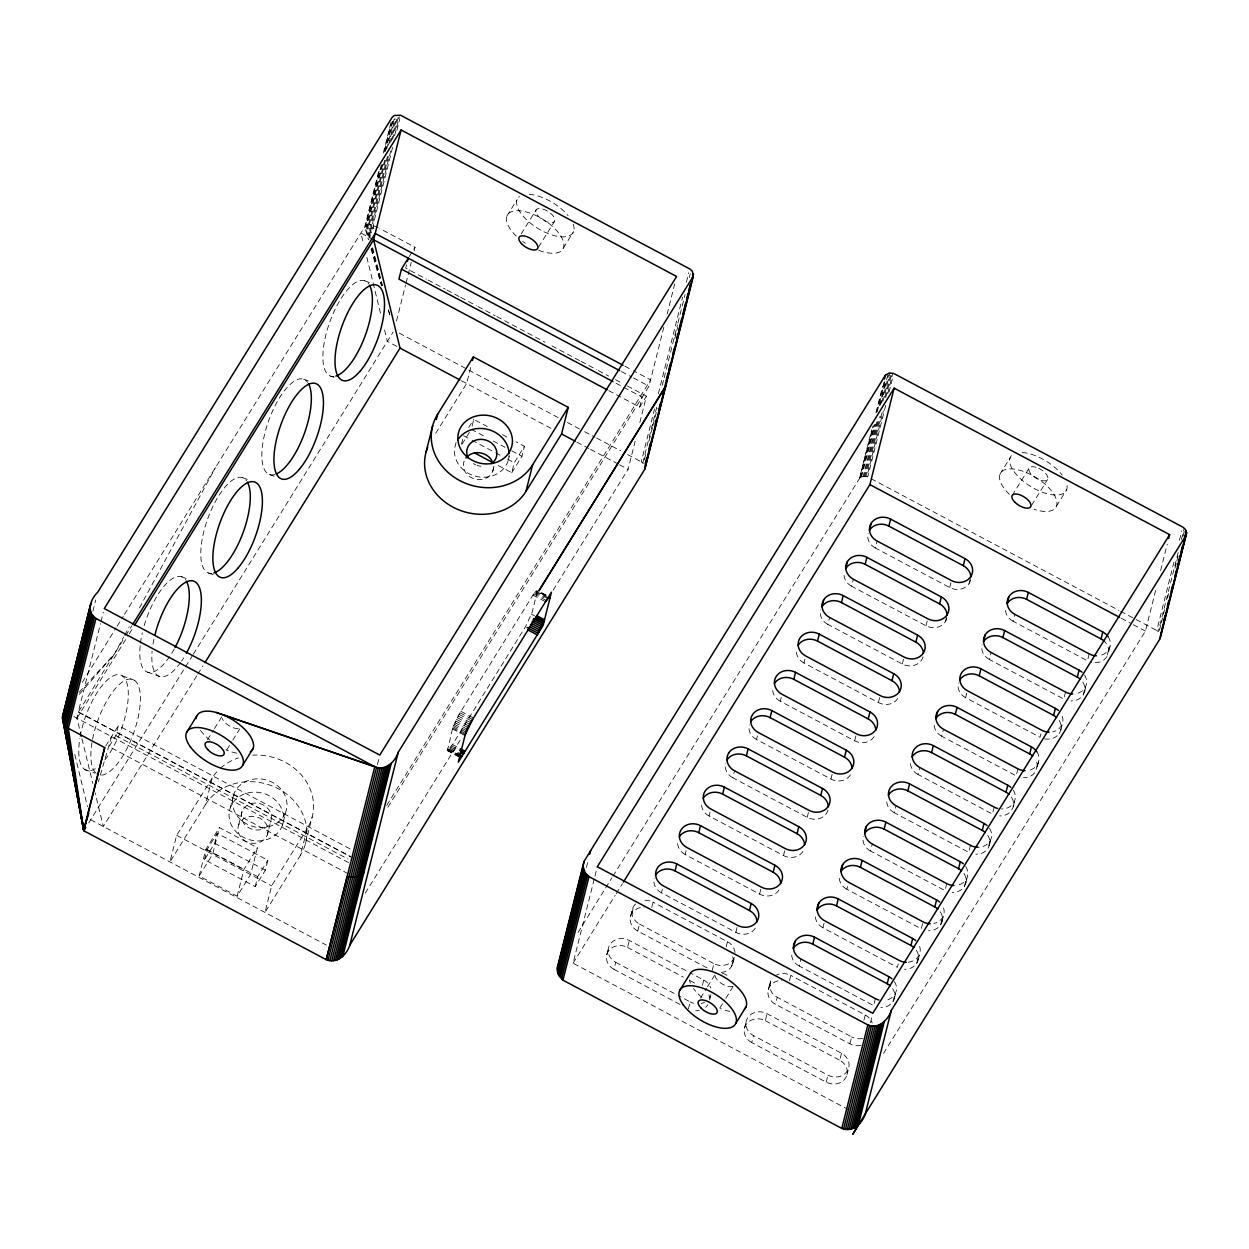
<?xml version="1.0" encoding="UTF-8"?>
<svg xmlns="http://www.w3.org/2000/svg" width="1249" height="1249" viewBox="0 0 1249 1249"><rect width="100%" height="100%" fill="white"/><g stroke="black" fill="none" stroke-linecap="round" stroke-linejoin="round"><path stroke-width="0.75" stroke-dasharray="5 3.75" d="M537.367 591.386L531.902 613.087L525.532 626.639L452.497 744.56L447.454 750.711L452.7 727.948L459.07 714.381L532.964 595.086L537.132 590.309M81.482 736.863L76.923 718.191L78.468 711.852L124.666 637.365M92.863 611.307L95.705 599.957M353.81 858.516L78.297 712.008L100.498 623.626M100.966 621.737L103.324 612.338M111.551 736.598L98.328 781.827M348.065 873.676L109.038 746.574L115.829 735.645L118.327 725.669L350.469 849.101M212.189 777.971L176.655 835.316L169.973 861.919L205.507 804.59L212.189 777.971A54.253 47.774 14.1 0 1 219.059 769.478M199.137 875.986L205.835 849.398L219.371 827.556L257.372 847.774L250.69 874.362L237.154 896.189L199.137 875.986L212.689 854.144L219.371 827.556M378.525 171.956L364.739 226.834L124.322 614.586M383.271 153.034L390.875 122.745M379.118 171.332L365.332 226.21L368.939 239.23M384.349 150.52L390.999 124.026M381.226 165.118L366.019 225.679L369.532 238.762M384.551 151.878L392.155 121.606M381.991 164.681L366.784 225.226L370.204 238.372M385.317 151.426L392.92 121.153M382.818 164.322L367.612 224.882L370.453 236.186M386.628 149.193L394.231 118.905M384.645 160.294L368.486 224.633L371.234 235.967M388.455 145.165L395.106 118.671M385.566 160.153L369.407 224.492L371.609 233.953M389.844 143.12L396.027 118.53M387.455 156.344L370.344 224.461L372.046 232.033M391.249 141.199L397.432 116.594M388.392 156.422L371.281 224.539L372.92 232.095M392.67 139.388L398.369 116.672M390.75 150.926L372.202 224.726L372.998 228.505M394.543 135.798L399.305 116.86M392.592 147.429L373.108 225.023L373.857 228.786M396.87 130.411L399.727 119.045M230.316 807.806L233.657 794.505M238.715 824.793L242.056 811.475M237.154 896.189L243.836 869.601L257.372 847.774M406.565 264.835L405.738 268.16L426.362 279.136M267.317 834.91A15.191 13.38 14.1 0 0 250.034 816.487A15.191 13.38 14.1 0 0 241.697 838.141A15.191 13.38 14.1 0 0 267.317 834.91L270.658 821.608A15.191 13.38 14.1 0 0 253.375 803.185A15.191 13.38 14.1 0 0 245.038 824.84A15.191 13.38 14.1 0 0 270.658 821.608M396.511 320.946L405.535 285.037M406.003 283.148L411.233 262.368M414.075 251.033L415.027 247.24L379.821 228.583M282.399 825.277A27.494 24.199 14.1 0 0 250.456 792.428A27.494 24.199 14.1 0 0 236.217 831.912A27.494 24.199 14.1 0 0 282.399 825.277L285.74 811.975A27.494 24.199 14.1 0 0 253.797 779.126A27.494 24.199 14.1 0 0 239.558 818.595A27.494 24.199 14.1 0 0 285.74 811.975M307.207 828.493L271.658 885.822L264.975 912.441L300.525 855.097L307.207 828.493A54.253 47.774 14.1 0 0 304.038 778.283A54.253 47.774 14.1 0 0 252.72 755.177M305.49 843.621L312.172 817.018M470.67 367.549L466.658 383.521L434.012 435.979M456.041 442.536L455.214 445.862A27.494 24.199 14.1 0 0 478.211 476.806A27.494 24.199 14.1 0 0 509.077 455.12M377.432 764.482L379.321 756.956M461.506 444.098L462.754 439.102M472.106 426.018L473.777 419.367L487.282 426.549M492.746 471.216L494.417 464.566M508.374 459.819L509.217 456.494M498.242 465.518L511.762 472.7L514.26 462.723L524.439 446.315L515.993 441.818M511.762 472.7L521.941 456.291L524.439 446.315M608.731 390.656L639.691 407.112L642.189 397.135L614.68 382.506M553.151 590.184L628.091 469.343L635.163 441.194M639.878 422.443L646.467 396.167L624.11 384.286M663.843 327.238L648.98 386.191L386.768 809.009M667.153 314.077L674.71 283.991M643.422 463.504L641.268 461.802L654.554 408.891M658.348 393.763L682.594 297.278M686.388 282.149L688.761 272.688M642.782 462.864L657.021 406.159M662.251 385.379L663.672 379.712L662.157 378.65M664.156 377.822L677.458 324.834M677.926 322.945L685.061 294.561M689.339 277.528L690.291 273.734M644.375 459.726L646.279 452.169M649.121 440.835L652.446 427.595M652.93 425.706L657.193 408.704M674.772 338.729L677.629 327.379M586.406 867.493L588.295 859.983M848.602 1109.721L573.088 963.213L594.462 878.109M594.946 876.22L597.319 866.759M606.78 954.704L608.528 947.726M679.956 1004.399L613.993 969.318L615.741 962.339A14.473 12.74 14.1 0 1 609.855 944.666A14.473 12.74 14.1 0 1 629.309 940.45L688.511 971.941M707.075 967.913L637.739 931.036A14.473 12.74 14.1 0 1 630.526 916.423L632.275 909.428M631.853 913.362L633.602 906.368M613.993 969.318A14.473 12.74 14.1 0 1 608.107 951.644A14.473 12.74 14.1 0 1 627.56 947.445L629.309 940.45M637.739 931.036L639.488 924.041A14.473 12.74 14.1 0 1 635.788 903.776M651.744 907.414L653.055 902.168A14.473 12.74 14.1 0 0 642.111 900.607M755.333 928.148A14.473 12.74 14.1 0 1 735.88 932.363L661.455 892.785L663.203 885.806M779.048 889.913A14.473 12.74 14.1 0 1 759.595 894.112L685.17 854.535L686.919 847.556M802.951 851.365A14.473 12.74 14.1 0 1 783.498 855.565L709.073 815.987L710.837 809.009M827.993 810.055A14.473 12.74 14.1 0 1 807.213 817.33L732.788 777.752L734.537 770.774M688.418 1008.895L690.166 1001.901L678.332 995.609M850.397 774.848A14.473 12.74 14.1 0 1 830.944 779.064L756.519 739.486L757.394 735.989M702.422 985.274L703.733 980.028L690.197 972.83M712.149 970.598L713.913 963.619A14.473 12.74 14.1 0 0 734.677 956.359L732.929 963.338M874.113 736.598A14.473 12.74 14.1 0 1 854.659 740.813L780.25 701.235L781.999 694.257M709.619 999.887L710.509 996.39M726.169 946.976L727.48 941.746L653.055 902.168M735.88 932.363L737.191 927.117M897.828 698.363A14.473 12.74 14.1 0 1 878.39 702.562L803.966 662.985L805.714 656.006M731.602 966.398L733.366 959.419M612.931 876.174L859.359 478.695L871.646 429.797M875.892 412.873L882.512 386.55M859.359 478.695L873.192 425.425M876.501 412.264L884.058 382.178M859.968 478.086L873.41 426.768M877.188 411.733L884.745 381.632M860.655 477.555L874.643 424.441M879.358 405.644L885.51 381.195M861.42 477.102L875.471 424.098M880.186 405.285L888.226 373.31M862.247 476.759L863.121 476.509L876.814 421.959M881.544 403.162L888.632 374.95M863.121 476.509L864.043 476.369L878.203 419.945M882.934 401.132L890.022 372.936M759.595 894.112L761.344 887.118M923.058 656.755A14.473 12.74 14.1 0 1 902.293 664.015L827.868 624.438L829.617 617.459M864.043 476.369L864.979 476.337L880.092 416.151M884.807 397.354L890.959 372.905M864.979 476.337L865.916 476.415L882.45 410.593M885.76 397.432L891.895 372.983M885.682 405.425L867.743 476.884L866.837 476.603L883.371 410.78M887.617 393.857L892.816 373.17M888.991 392.264L893.254 375.34M783.498 855.565L785.246 848.586M946.773 618.52A14.473 12.74 14.1 0 1 926.009 625.78L851.584 586.203L853.332 579.224M744.545 1027.958L746.293 1020.964M807.213 817.33L808.962 810.336M970.489 580.285A14.473 12.74 14.1 0 1 949.708 587.545L875.284 547.968L877.048 540.989M841.498 1053.282L839.734 1060.26A14.473 12.74 14.1 0 1 845.62 1077.934A14.473 12.74 14.1 0 1 826.167 1082.149L751.742 1042.572L753.506 1035.593A14.473 12.74 14.1 0 1 747.62 1017.904A14.473 12.74 14.1 0 1 767.073 1013.704L841.498 1053.282A14.473 12.74 14.1 0 1 847.368 1070.955A14.473 12.74 14.1 0 1 827.931 1075.155L753.506 1035.593M860.858 1045.413A14.473 12.74 14.1 0 1 849.913 1043.852L775.488 1004.29A14.473 12.74 14.1 0 1 768.291 989.676L770.04 982.682M769.603 986.601L771.367 979.622A14.473 12.74 14.1 0 0 777.253 997.295L775.488 1004.29M751.742 1042.572A14.473 12.74 14.1 0 1 745.872 1024.898A14.473 12.74 14.1 0 1 765.309 1020.698L767.073 1013.704M830.944 779.064L832.693 772.069M789.493 980.652L790.82 975.422A14.473 12.74 14.1 0 0 776.456 975.063M854.659 740.813L856.424 733.819M875.393 998.622L873.629 1005.601L799.219 966.039L800.968 959.045M878.39 702.562L879.702 697.317M898.234 963.869L897.36 967.366L822.935 927.788L824.683 920.81M902.293 664.015L904.042 657.036M922.574 923.573L921.262 928.819L846.838 889.241L848.586 882.262M926.009 625.78L927.757 618.786M946.726 883.589L944.978 890.568L870.553 851.006L872.302 844.012M949.708 587.545L951.457 580.566M826.167 1082.149L827.931 1075.155M970.457 845.323L968.709 852.302L894.284 812.74L896.033 805.746M945.446 621.58L946.773 616.335M849.913 1043.852L851.662 1036.873L777.253 997.295M994.173 807.073L992.424 814.051L917.999 774.489L919.764 767.495M969.162 583.345L970.473 578.1M846.947 1074.874L848.696 1067.895M863.918 1020.23L865.229 1015L790.82 975.422M1017.904 768.822L1016.14 775.816L941.715 736.239L943.479 729.26M870.459 1022.728L872.364 1015.156M1040.917 733.772L1040.042 737.269L965.618 697.691L967.382 690.713M893.082 1001.401L894.846 994.423M894.409 998.341L896.158 991.363M1065.522 692.04L1063.758 699.034L989.333 659.456L991.097 652.478M916.797 963.151L918.561 956.172M918.124 960.091L919.889 953.112M1089.206 653.883L1087.473 660.799L1013.048 621.221L1014.781 614.305M940.716 924.603L942.464 917.625M942.027 921.543L943.791 914.565M964.415 886.368L966.18 879.39M965.742 883.308L967.507 876.33M989.473 845.042L991.238 838.063M1013.204 806.792L1014.953 799.813M1037.341 764.622L1035.593 771.601A14.473 12.74 14.1 0 1 1023.384 777.721M1038.668 761.562L1036.92 768.541A14.473 12.74 14.1 0 0 1035.14 758.768M1060.823 730.009L1062.571 723.015M1083.211 694.819L1084.959 687.84M1084.538 691.759L1086.287 684.78M1107.207 655.085L1108.659 649.683M1109.986 646.623L1108.238 653.539A14.473 12.74 14.1 0 0 1104.085 641.018M883.527 1053.407L1145.411 631.104L1155.871 589.497M1160.618 570.59L1167.269 544.111M1178.15 552.589L1158.307 631.572L1156.777 630.526L1174.731 559.052M1179.446 540.255L1181.819 530.841M1181.445 539.427L1184.286 528.14M1159.415 630.339L1160.836 624.703M1161.305 622.829L1164.614 609.653M1167.456 598.38L1169.345 590.855M1175.012 568.279L1176.417 562.643M1176.901 560.754L1178.791 553.245M1183.037 536.321L1184.458 530.669M204.524 859.671L207.022 849.695L217.201 833.286L267.864 860.233L265.366 870.21L255.186 886.618L204.524 859.671L214.687 843.278L217.201 833.286M255.186 886.618L257.7 876.642L267.864 860.233M79.358 694.288L114.408 654.117L123.682 637.006M124.603 635.304L129.24 626.733M139.435 607.92L215.468 467.579M82.325 682.313L116.126 627.81M117.156 626.155L123.292 616.241M125.696 635.71L131.863 625.765M76.923 718.191L128.257 635.429M129.287 633.774L133.393 627.154M105.681 746.059L118.327 725.669M409.204 256.623L415.027 247.24M88.71 822.904L192.299 655.866M193.33 654.211L393.17 331.953M196.749 675.85L103.324 826.479L95.143 792.881M197.779 674.195L202.916 665.92M506.938 215.983L517.117 199.575M207.459 739.845L213.454 730.181M214.453 728.573L222.431 715.693M521.208 233.938L536.164 209.832M226.818 749.806L231.799 741.75M232.798 740.142L239.792 728.885M538.584 247.052L554.54 221.338A10.835 4.949 31.8 0 0 543.081 209.114A10.835 4.949 31.8 0 0 538.413 216.296A10.835 4.949 31.8 0 0 554.54 221.338M563.408 248.005L573.572 231.596M468.687 427.58L473.777 419.367M462.114 444.113L470.248 430.983M386.753 805.34L650.62 379.899L633.399 370.75M639.691 407.112L646.467 396.167M365.27 893.129L461.771 737.519M578.022 932.472L611.901 877.828M573.088 963.213L615.195 895.314M616.225 893.659L622.377 883.73M999.981 474.167L1010.16 457.758M700.502 998.029L706.497 988.365M707.496 986.757L714.475 975.5M1012.252 495.338L1029.207 468.016M719.846 1007.99L724.842 999.949M725.841 998.341L733.819 985.461M1031.627 505.236L1047.583 479.522M1056.451 506.188L1066.615 489.78M989.911 841.123L988.162 848.102M1059.293 733.397L1059.495 733.069A14.473 12.74 14.1 0 0 1059.043 720.22M1106.926 656.599L1106.786 656.818A14.473 12.74 14.1 0 1 1090.986 662.173M79.171 692.258L114.408 654.117M78.297 712.008L350.454 856.471M865.916 476.415L866.837 476.603M364.646 280.76L369.845 282.633M330.61 376.121L334.076 377.37M303.601 379.212L308.784 381.086M269.565 474.573L274.749 476.447M242.54 477.664L247.739 479.538M208.505 573.026L213.704 574.899M181.558 576.757L188.458 579.255M147.523 672.134L159.591 676.49M122.34 675.896L134.455 680.252M84.713 769.478L95.096 773.225M871.178 478.726L1118.932 610.402M1120.65 611.323L1156.777 630.526M1121.305 618.286L1131.641 623.782M1133.358 624.703L1145.411 631.104M378.135 227.693L370.344 224.461L364.739 226.834L368.408 239.777M624.797 366.176L631.682 369.829M373.623 239.777L360.899 233.017L363.631 244.226M621.471 371.562L631.775 377.057M633.493 377.963L648.98 386.191M428.095 280.057L445.284 289.19M447.001 290.111L459.039 296.513M460.756 297.418L476.228 305.646M477.961 306.567L495.15 315.716M496.868 316.622L545.017 342.226M551.902 345.879L579.411 360.508M581.128 361.429L596.6 369.657M598.318 370.578L608.638 376.058M615.523 379.712L622.392 383.365M399.29 333.124L558.896 417.993M567.468 422.552L582.908 430.78M584.626 431.686L594.93 437.166M596.647 438.071L620.675 450.842M627.529 454.495L641.268 461.802M461.537 380.804L553.088 429.469M576.913 442.13L588.857 448.485M590.558 449.39L617.849 463.894M619.566 464.8L628.091 469.343M502.488 434.636L509.233 438.227M471.263 429.344L486.47 437.431M493.23 441.022L505.049 447.314M511.809 450.905L521.941 456.291M463.598 435.776L470.358 439.367M472.044 440.272L493.995 451.951M495.681 452.841L500.755 455.542M507.5 459.132L514.26 462.723M541.847 592.822L549.919 597.147M541.535 592.885L549.404 597.069M541.114 593.181L548.982 597.365M540.505 593.072L546.797 596.413M535.868 591.167L548.467 597.865M535.259 591.885L547.843 598.568M534.556 592.775L544.002 597.803M533.791 593.853L546.375 600.55M532.964 595.086L545.548 601.784M531.512 614.211L534.666 615.882M460.881 711.321L473.465 718.019M459.975 712.804L472.575 719.502M459.07 714.381L471.654 721.079M458.149 716.02L470.748 722.718M457.259 717.691L469.858 724.389M456.4 719.362L468.999 726.059M455.588 721.016L468.188 727.699M454.839 722.609L467.438 729.307M454.168 724.123L466.751 730.821M453.574 725.544L466.174 732.242M453.09 726.824L465.674 733.522M452.7 727.948L465.284 734.646M452.419 728.916L465.018 735.614M452.497 744.56L458.789 747.901M451.623 745.934L457.915 749.275M450.795 747.167L457.087 750.508M450.03 748.245L461.037 754.099M449.328 749.135L458.773 754.162M447.376 748.869L459.975 755.567M448.703 749.853L461.303 756.551M447.22 749.634L460.772 757.05M447.173 750.212L460.35 757.347M447.251 750.571L460.038 757.409M639.488 924.041L713.913 963.619M627.56 947.445L683.375 977.124M690.135 980.715L695.209 983.416M765.309 1020.698L839.734 1060.26M615.741 962.339L676.63 994.719M115.829 735.645L347.971 859.078M73.785 716.52L348.846 862.778M214.687 843.278L265.366 870.21M207.022 849.695L257.7 876.642M205.835 849.398L243.836 869.601M176.655 835.316L271.658 885.822M90.662 819.75L326.286 945.04M396.854 346.41L387.346 341.336L384.161 328.268M371.031 249.019L381.538 286.005M388.361 310.049L390.469 317.449M371.499 248.535L381.788 285.74M388.486 309.924L390.531 317.371M372.046 248.114L382.085 285.521M372.639 247.77L382.413 285.318M366.831 257.294L380.976 315.185M81.934 738.737L92.863 783.545M74.784 754.427L87.492 806.682M710.946 994.641A14.473 12.74 14.1 0 1 709.619 997.701M704.53 1002.276A14.473 12.74 14.1 0 1 701.111 1003.462M693.679 1003.275A14.473 12.74 14.1 0 1 690.166 1001.901M703.733 980.028A14.473 12.74 14.1 0 1 710.697 987.99M729.884 1011.378A32.552 14.863 31.8 0 1 720.47 1008.583M701.891 997.373A32.552 14.863 31.8 0 1 693.538 988.568M690.4 983.15A32.552 14.863 31.8 0 1 689.339 979.794M732.804 986.335A10.851 4.949 31.8 0 1 721.875 983.79A10.851 4.949 31.8 0 1 715.068 975.141M722.453 973.221A10.851 4.949 31.8 0 1 729.697 977.202M1009.395 494.339A32.552 14.863 31.8 0 1 1011.081 468.89A32.552 14.863 31.8 0 1 1054.453 495.244A32.552 14.863 31.8 0 1 1034 509.28M1038.622 468.281A10.835 4.949 31.8 0 1 1046.974 480.162A10.835 4.949 31.8 0 1 1030.909 473.871A10.835 4.949 31.8 0 1 1036.124 467.298M1067.068 485.611A32.552 14.863 31.8 0 1 1032.954 487.813A32.552 14.863 31.8 0 1 1012.533 454.667M1022.275 452.513A32.552 14.863 31.8 0 1 1062.196 475.166M707.855 1004.68A14.473 12.74 14.1 0 1 705.669 1007.287M699.346 1010.441A14.473 12.74 14.1 0 1 695.646 1010.784M708.948 994.985A14.473 12.74 14.1 0 1 709.557 998.31M768.291 989.676A14.473 12.74 14.1 0 1 781.812 980.496M862.606 1038.434A14.473 12.74 14.1 0 1 851.662 1036.873M865.229 1015A14.473 12.74 14.1 0 1 872.208 1022.962M727.48 941.746A14.473 12.74 14.1 0 1 735.052 953.049M732.695 956.687A14.473 12.74 14.1 0 1 719.393 972.503M732.788 777.752A14.473 12.74 14.1 0 1 725.575 763.139M756.519 739.486A14.473 12.74 14.1 0 1 749.322 724.873M630.526 916.423A14.473 12.74 14.1 0 1 644.062 907.258M685.17 854.535A14.473 12.74 14.1 0 1 677.598 843.231M987.694 835.269A14.473 12.74 14.1 0 1 975.953 854.207M989.458 828.274A14.473 12.74 14.1 0 1 977.702 847.228M894.284 812.74A14.473 12.74 14.1 0 1 886.696 801.436M780.25 701.235A14.473 12.74 14.1 0 1 772.663 689.932M846.838 889.241A14.473 12.74 14.1 0 1 839.25 877.938M940.247 911.77A14.473 12.74 14.1 0 1 928.507 930.724M943.557 907.914A14.473 12.74 14.1 0 1 933.955 923.386M803.966 662.985A14.473 12.74 14.1 0 1 796.378 651.681M661.455 892.785A14.473 12.74 14.1 0 1 654.242 878.172M1082.758 681.985A14.473 12.74 14.1 0 1 1071.002 700.923M1084.507 675.006A14.473 12.74 14.1 0 1 1076.466 693.601M989.333 659.456A14.473 12.74 14.1 0 1 982.136 644.843M827.868 624.438A14.473 12.74 14.1 0 1 820.655 609.824M917.999 774.489A14.473 12.74 14.1 0 1 910.427 763.186M1011.409 797.018A14.473 12.74 14.1 0 1 999.668 815.956M1013.173 790.024A14.473 12.74 14.1 0 1 1001.417 808.977M870.553 851.006A14.473 12.74 14.1 0 1 863.34 836.393M963.963 873.535A14.473 12.74 14.1 0 1 952.206 892.473M965.711 866.541A14.473 12.74 14.1 0 1 957.671 885.151M709.073 815.987A14.473 12.74 14.1 0 1 701.501 804.684M892.629 988.568A14.473 12.74 14.1 0 1 880.873 1007.506M894.378 981.573A14.473 12.74 14.1 0 1 886.337 1000.184M941.715 736.239A14.473 12.74 14.1 0 1 934.143 724.935M1036.889 751.789A14.473 12.74 14.1 0 1 1028.848 770.383M851.584 586.203A14.473 12.74 14.1 0 1 843.996 574.899M1108.206 636.834A14.473 12.74 14.1 0 1 1100.15 655.444M822.935 927.788A14.473 12.74 14.1 0 1 815.347 916.485M916.344 950.317A14.473 12.74 14.1 0 1 904.588 969.255M919.639 946.461A14.473 12.74 14.1 0 1 906.352 962.276M1013.048 621.221A14.473 12.74 14.1 0 1 1005.476 609.918M875.284 547.968A14.473 12.74 14.1 0 1 868.086 533.354M799.219 966.039A14.473 12.74 14.1 0 1 791.632 954.736M1057.31 735.661A14.473 12.74 14.1 0 1 1043.555 738.643M1062.337 716.364A14.473 12.74 14.1 0 1 1061.26 726.075L1059.058 728.682A14.473 12.74 14.1 0 1 1052.751 731.836M965.618 697.691A14.473 12.74 14.1 0 1 958.42 683.078M236.842 753.194A32.552 14.863 31.8 0 1 225.944 749.775M210.113 740.235A32.552 14.863 31.8 0 1 200.496 730.368M238.169 728.557A10.851 4.949 31.8 0 1 222.275 718.534M516.352 236.155A32.552 14.863 31.8 0 1 519.053 210.738A32.552 14.863 31.8 0 1 562.347 238.84A32.552 14.863 31.8 0 1 537.226 249.706M525.376 243.352A32.552 14.863 31.8 0 1 522.613 241.416M573.229 224.164A32.552 14.863 31.8 0 1 542.394 230.971A32.552 14.863 31.8 0 1 519.49 196.483M529.233 194.329A32.552 14.863 31.8 0 1 568.061 215.593M211.893 573.353A50.631 18.969 -70.2 0 1 208.286 517.258A50.631 18.969 -70.2 0 1 246.631 480.849M274.796 474.511A50.631 18.969 -70.2 0 1 268.582 420.882A50.631 18.969 -70.2 0 1 307.676 382.381M333.998 376.449A50.631 18.969 -70.2 0 1 330.392 320.353A50.631 18.969 -70.2 0 1 368.736 283.929M183.697 657.848A50.631 18.969 -70.2 0 1 181.605 661.064M180.527 662.594A50.631 18.969 -70.2 0 1 152.097 651.213M153.002 644.078A50.631 18.969 -70.2 0 1 154.002 638.864M174.236 649.027A50.631 18.969 -70.2 0 1 171.628 653.508M169.536 656.724A50.631 18.969 -70.2 0 1 140.216 644.984M140.45 643.079A50.631 18.969 -70.2 0 1 142.324 632.743M144.197 625.608A50.631 18.969 -70.2 0 1 185.633 579.942M80.17 736.567A50.631 18.969 -70.2 0 1 108.632 678.878A50.631 18.969 -70.2 0 1 128.225 697.364A50.631 18.969 -70.2 0 1 104.869 759.876M95.299 768.697A50.631 18.969 -70.2 0 1 79.827 738.549M92.598 739.221A50.631 18.969 -70.2 0 1 128.335 679.206A50.631 18.969 -70.2 0 1 134.58 730.337A50.631 18.969 -70.2 0 1 96.829 773.849M95.502 772.709A50.631 18.969 -70.2 0 1 92.27 740.938M205.507 804.59A54.253 47.774 14.1 0 1 278.449 788.822A54.253 47.774 14.1 0 1 300.525 855.097M493.511 467.813A15.191 13.38 14.1 0 1 475.541 479.21A15.191 13.38 14.1 0 1 464.16 461.084M220.402 768.213A54.253 47.774 14.1 0 1 238.418 757.909M480.849 466.22A15.191 13.38 14.1 0 1 476.977 465.346M475.76 464.847A15.191 13.38 14.1 0 1 473.449 463.598"/><path stroke-width="1.5" d="M693.32 276.201L398.244 752.241C395.215 761.874 385.285 771.32 374.762 766.699L95.97 618.458C86.165 612.338 90.474 598.911 97.609 592.385L392.311 117.078L394.356 115.47L400.679 115.267L689.713 268.894L692.43 271.314L693.32 276.201L644.874 469.109L349.798 945.15C346.722 954.907 336.871 964.087 326.254 959.7L83.824 830.788L62.45 717.972L90.396 604.938M1160.477 635.335L1160.102 638.614L865.307 1113.874C862.247 1123.632 852.38 1132.812 841.779 1128.425L562.956 980.168L557.678 973.143L557.991 964.993M583.08 866.4L583.986 861.56L590.652 850.569L885.354 375.262L889.101 373.076L893.722 373.451L1182.756 527.078L1185.473 529.498L1186.55 532.73L1186.097 535.181L891.286 1010.425C888.258 1020.058 878.328 1029.519 867.805 1024.883L589.013 876.642L585.219 872.817L583.08 866.4L557.085 969.833M644.874 469.109L645.046 467.454M459.804 756.332L460.772 757.05L464.206 752.632L543.081 625.452L551.449 592.198L466.689 728.963L458.289 762.202L464.206 752.632L459.491 750.118M549.95 598.084L548.982 597.365L545.548 601.784M665.748 385.957L538.787 590.98L665.483 386.753L665.639 382.631M90.943 603.376L62.512 716.317L83.605 829.679L68.32 728.292L95.97 618.458M90.037 608.216L62.45 717.972L83.605 829.679L66.946 727.074L94.534 617.318M90.209 609.871L62.637 719.643L64.589 724.389L68.32 728.292L104.697 747.636L83.824 830.788L85.775 827.634M63.059 721.282L90.631 611.526M63.715 722.874L91.286 613.118M92.176 614.633L64.589 724.389L83.605 829.679L65.666 725.794L93.253 616.038M401.085 129.974L104.276 608.575L379.79 755.083L676.599 276.466L401.085 129.974L373.623 239.777L134.424 625.499M407.408 261.509L408.236 258.184L401.46 269.128L398.946 279.105L607.014 389.735M425.987 452.372L432.669 425.753M436.291 419.602L437.634 414.278L473.34 356.902L568.248 407.361L561.566 433.965L525.954 491.403A54.253 47.759 14.1 0 1 456.634 508.936A54.253 47.759 14.1 0 1 427.689 447.298M472.45 360.461L473.34 356.902M196.093 718.581A32.552 14.863 31.8 0 1 216.296 712.492L374.762 766.699L326.254 959.7L347.144 876.548L356.34 877.235L363.787 872.879M328.081 960.184L376.542 767.276M329.923 960.559L378.385 767.651M331.781 960.715L380.242 767.807M333.639 960.653L382.1 767.745M335.45 960.372L383.911 767.464M337.199 959.888L385.66 766.98M338.838 959.185L387.299 766.277M340.353 958.311L388.814 765.403M341.726 957.249L390.188 764.341M342.897 956.016L391.359 763.108M349.798 945.15L398.244 752.241M525.954 491.403L532.636 464.784L568.248 407.361M645.218 463.894L646.654 458.227M649.027 448.781L650.448 443.098M655.194 424.207L656.615 418.54M658.988 409.094L660.409 403.427M662.782 393.966L664.218 388.298M666.107 380.742L668.012 373.17M668.964 369.392L670.385 363.709M672.758 354.248L674.195 348.58M676.568 339.103L677.988 333.436M678.941 329.642L681.798 318.292M682.75 314.514L685.592 303.164M686.544 299.37L687.98 293.702M688.933 289.909L690.354 284.241M644.968 466.611L665.842 383.459M666.326 381.57L690.556 285.069M691.509 281.275L693.414 273.703M645.015 468.281L693.507 274.546M557.148 968.178L583.986 861.56M557.257 971.503L583.252 868.071M557.678 973.143L583.673 869.71M558.334 974.735L584.329 871.302M559.209 976.25L585.219 872.817M589.7 854.332L590.652 850.569M560.301 977.67L586.296 874.222M561.566 978.951L587.576 875.502M655.569 875.112A14.473 12.74 14.1 0 1 675.022 870.912L676.771 863.918L751.195 903.495A14.473 12.74 14.1 0 1 757.081 921.169A14.473 12.74 14.1 0 1 737.628 925.368L663.203 885.806A14.473 12.74 14.1 0 1 657.317 868.117A14.473 12.74 14.1 0 1 676.771 863.918M679.284 836.861A14.473 12.74 14.1 0 1 698.737 832.661L700.502 825.667L774.911 865.245A14.473 12.74 14.1 0 1 780.797 882.918A14.473 12.74 14.1 0 1 761.344 887.118L686.919 847.556A14.473 12.74 14.1 0 1 681.048 829.882A14.473 12.74 14.1 0 1 700.502 825.667M703.187 798.314A14.473 12.74 14.1 0 1 722.64 794.114L724.404 787.135L798.814 826.697A14.473 12.74 14.1 0 1 804.699 844.371A14.473 12.74 14.1 0 1 785.246 848.586L710.837 809.009A14.473 12.74 14.1 0 1 704.951 791.335A14.473 12.74 14.1 0 1 724.404 787.135M726.809 760.251L726.902 760.079A14.473 12.74 14.1 0 1 746.356 755.879L748.12 748.885L822.529 788.462A14.473 12.74 14.1 0 1 828.415 806.136A14.473 12.74 14.1 0 1 808.962 810.336L734.537 770.774M750.633 721.813A14.473 12.74 14.1 0 1 770.087 717.613L771.851 710.619L846.26 750.196A14.473 12.74 14.1 0 1 852.146 767.87A14.473 12.74 14.1 0 1 832.693 772.069L758.284 732.507A14.473 12.74 14.1 0 1 752.398 714.818A14.473 12.74 14.1 0 1 771.851 710.619M774.364 683.562A14.473 12.74 14.1 0 1 793.818 679.362L795.566 672.368L869.991 711.946A14.473 12.74 14.1 0 1 875.877 729.619A14.473 12.74 14.1 0 1 856.424 733.819L781.999 694.257A14.473 12.74 14.1 0 1 776.113 676.583A14.473 12.74 14.1 0 1 795.566 672.368M823.731 599.785A14.473 12.74 14.1 0 0 829.617 617.459L904.042 657.036A14.473 12.74 14.1 0 0 923.495 652.821A14.473 12.74 14.1 0 0 917.609 635.148L843.184 595.586A14.473 12.74 14.1 0 0 823.731 599.785L821.983 606.764A14.473 12.74 14.1 0 1 841.436 602.564L915.86 642.142A14.473 12.74 14.1 0 1 923.433 653.446M757.019 921.778A14.473 12.74 14.1 0 0 749.447 910.474L751.195 903.495M798.08 645.311A14.473 12.74 14.1 0 1 817.533 641.112L819.282 634.133L893.706 673.695A14.473 12.74 14.1 0 1 899.592 691.368A14.473 12.74 14.1 0 1 880.139 695.584L805.714 656.006A14.473 12.74 14.1 0 1 799.828 638.333A14.473 12.74 14.1 0 1 819.282 634.133M884.401 379.025L885.354 375.262M847.446 561.55A14.473 12.74 14.1 0 0 853.332 579.224L927.757 618.786A14.473 12.74 14.1 0 0 947.21 614.586A14.473 12.74 14.1 0 0 941.324 596.913L866.9 557.335A14.473 12.74 14.1 0 0 847.446 561.55L845.698 568.529A14.473 12.74 14.1 0 1 865.151 564.329L939.576 603.892A14.473 12.74 14.1 0 1 947.148 615.195M623.407 882.059L869.897 484.612L894.128 388.158L1169.642 534.65L1168.689 538.444M780.734 883.527A14.473 12.74 14.1 0 0 773.162 872.224L774.911 865.245M841.436 602.564L843.184 595.586M871.162 523.315A14.473 12.74 14.1 0 0 877.048 540.989L951.457 580.566A14.473 12.74 14.1 0 0 970.91 576.367A14.473 12.74 14.1 0 0 965.04 558.678L890.615 519.116A14.473 12.74 14.1 0 0 871.162 523.315L869.398 530.294A14.473 12.74 14.1 0 1 888.851 526.094L963.276 565.672A14.473 12.74 14.1 0 1 970.863 576.976M804.637 844.995A14.473 12.74 14.1 0 0 797.065 833.692L798.814 826.697M865.151 564.329L866.9 557.335M828.352 806.745A14.473 12.74 14.1 0 0 820.78 795.441L822.529 788.462M888.851 526.094L890.615 519.116M892.005 978.857A14.473 12.74 14.1 0 0 888.96 976.749L814.535 937.172A14.473 12.74 14.1 0 0 795.082 941.371L793.334 948.366A14.473 12.74 14.1 0 1 812.787 944.15L887.196 983.728A14.473 12.74 14.1 0 1 890.256 985.851M852.083 768.478A14.473 12.74 14.1 0 0 844.511 757.175L846.26 750.196M915.72 940.606A14.473 12.74 14.1 0 0 912.676 938.499L838.251 898.921A14.473 12.74 14.1 0 0 818.798 903.136L817.049 910.115A14.473 12.74 14.1 0 1 836.502 905.915L910.927 945.477A14.473 12.74 14.1 0 1 913.971 947.601M875.814 730.228A14.473 12.74 14.1 0 0 868.227 718.924L869.991 711.946M812.787 944.15L814.535 937.172M939.623 902.075A14.473 12.74 14.1 0 0 936.578 899.951L862.153 860.374A14.473 12.74 14.1 0 0 842.7 864.589L840.952 871.568A14.473 12.74 14.1 0 1 860.405 867.368L934.83 906.93A14.473 12.74 14.1 0 1 937.874 909.053M899.53 691.993A14.473 12.74 14.1 0 0 891.958 680.689L893.706 673.695M836.502 905.915L838.251 898.921M915.86 642.142L917.609 635.148M860.405 867.368L862.153 860.374M939.576 603.892L941.324 596.913M885.884 822.139A14.473 12.74 14.1 0 0 866.416 826.338L864.667 833.333A14.473 12.74 14.1 0 1 884.12 829.133L885.869 822.139L960.294 861.716A14.473 12.74 14.1 0 1 963.338 863.824M963.276 565.672L965.04 558.678M888.398 795.067A14.473 12.74 14.1 0 1 907.851 790.851L909.6 783.872L984.025 823.45A14.473 12.74 14.1 0 1 987.069 825.558M1036.889 751.789A14.473 12.74 14.1 0 0 1031.471 746.949L957.046 707.371A14.473 12.74 14.1 0 0 937.593 711.587L935.844 718.565A14.473 12.74 14.1 0 1 955.282 714.366L1029.707 753.928A14.473 12.74 14.1 0 1 1032.751 756.051M912.113 756.816A14.473 12.74 14.1 0 1 931.567 752.601L933.331 745.622L1007.74 785.199A14.473 12.74 14.1 0 1 1010.8 787.307M841.779 1128.425L867.805 1024.883M843.606 1128.909L869.585 1025.476M845.432 1129.283L871.427 1025.835M847.306 1129.439L873.285 1025.991M849.148 1129.377L875.143 1025.929M887.196 983.728L888.96 976.749M850.975 1129.096L876.954 1025.663M955.282 714.366L957.046 707.371M852.708 1128.612L878.703 1025.164M854.363 1127.909L880.342 1024.477M855.877 1127.035L881.856 1023.587M857.236 1125.958L883.23 1022.525M884.401 1021.307L858.422 1124.74L852.786 1134.295L865.307 1113.874L891.286 1010.425M1082.134 672.274A14.473 12.74 14.1 0 0 1079.089 670.167L1004.664 630.589A14.473 12.74 14.1 0 0 985.211 634.804L983.463 641.783A14.473 12.74 14.1 0 1 1002.9 637.583L1077.325 677.145A14.473 12.74 14.1 0 1 1080.369 679.269M910.927 945.477L912.676 938.499M959.747 680.018A14.473 12.74 14.1 0 1 979.2 675.818L980.949 668.824L1055.374 708.402A14.473 12.74 14.1 0 1 1058.418 710.525M1108.206 636.834A14.473 12.74 14.1 0 0 1102.773 631.994L1028.349 592.432A14.473 12.74 14.1 0 0 1008.895 596.632L1007.162 603.548A14.473 12.74 14.1 0 1 1026.616 599.348L1101.04 638.926A14.473 12.74 14.1 0 1 1104.085 641.034M934.83 906.93L936.578 899.951M1002.9 637.583L1004.664 630.589M961.589 870.818A14.473 12.74 14.1 0 0 958.545 868.695L960.294 861.716M1026.616 599.348L1028.349 592.432M985.32 832.552A14.473 12.74 14.1 0 0 982.276 830.429L984.025 823.45M1009.036 794.302A14.473 12.74 14.1 0 0 1005.991 792.178L1007.74 785.199M1029.707 753.928L1031.471 746.949M1056.67 717.504A14.473 12.74 14.1 0 0 1053.61 715.38L1055.374 708.402M1077.325 677.145L1079.089 670.167M1101.04 638.926L1102.773 632.01M1163.568 621.346L1164.989 615.695M1167.347 606.296L1168.767 600.66M1171.125 591.245L1172.546 585.609M1174.903 576.211L1176.324 570.559M1177.276 566.796L1180.102 555.524M1181.054 551.761L1182.46 546.11M1184.833 536.711L1186.253 531.075M1160.946 633.446L1186.456 531.902M1160.571 636.178L1186.55 532.73M1160.102 638.614L1186.519 533.573M562.956 980.168L589.013 876.642M83.683 830.039L104.697 747.636M85.369 824.481L88.757 813.349M465.284 734.646L472.575 719.502M527.765 629.886L537.211 634.914L544.502 619.769L536.617 615.585M62.825 714.693L64.339 711.508M985.039 635.085L983.884 637.864A14.473 12.74 14.1 0 0 991.097 652.478L1065.522 692.04A14.473 12.74 14.1 0 0 1072.75 693.944M132.878 624.11L375.215 233.454L623.079 365.254M204.961 662.61L400.023 348.096L373.623 239.777L619.738 370.656M186.601 732.398L196.78 715.989M242.681 765.294L252.86 748.9M894.128 388.158L597.319 866.759L872.832 1013.267L1169.642 534.65M728.557 753.256L728.667 753.1A14.473 12.74 14.1 0 1 748.12 748.885M679.643 990.582L689.823 974.173A32.552 14.863 31.8 0 1 726.621 978.591A32.552 14.863 31.8 0 1 744.373 1009.192M735.723 1023.493L745.903 1007.084M216.296 712.492L374.762 766.699M869.897 484.612L1119.588 617.381M401.46 269.128L612.962 381.585M400.023 348.096L459.819 379.883M561.566 433.965L575.211 441.225M979.2 675.818L1053.61 715.38M474.604 452.934L493.183 462.817M817.533 641.112L891.958 680.689M793.818 679.362L868.227 718.924M931.567 752.601L1005.991 792.178M770.087 717.613L844.511 757.175M907.851 790.851L982.276 830.429M536.243 616.725L544.111 620.909M535.743 618.005L543.612 622.189M533.573 618.583L543.018 623.61M532.901 620.097L542.347 625.125M532.152 621.69L541.598 626.717M531.34 623.345L540.786 628.372M530.482 625.015L539.927 630.042M529.592 626.686L539.037 631.713M527.109 627.482L538.116 633.337M746.356 755.879L820.78 795.441M884.12 829.133L958.545 868.695M722.64 794.114L797.065 833.692M698.737 832.661L773.162 872.224M460.366 748.744L465.081 751.258M460.241 752.195L463.379 753.865M458.773 754.162L461.911 755.832M675.022 870.912L749.447 910.474M74.971 780.001L83.605 829.679M734.537 770.774A14.473 12.74 14.1 0 1 728.667 753.085M909.6 783.872A14.473 12.74 14.1 0 0 890.147 788.072A14.473 12.74 14.1 0 0 896.033 805.746L970.457 845.323A14.473 12.74 14.1 0 0 977.702 847.228M842.7 864.589A14.473 12.74 14.1 0 0 848.586 882.262L923.011 921.824A14.473 12.74 14.1 0 0 930.255 923.729M933.331 745.622A14.473 12.74 14.1 0 0 913.878 749.822A14.473 12.74 14.1 0 0 919.764 767.495L994.173 807.073A14.473 12.74 14.1 0 0 997.686 808.446M866.416 826.338A14.473 12.74 14.1 0 0 872.302 844.027L946.726 883.589A14.473 12.74 14.1 0 0 953.971 885.494M937.593 711.587A14.473 12.74 14.1 0 0 943.479 729.26L1017.904 768.822A14.473 12.74 14.1 0 0 1025.132 770.727M878.906 999.996A14.473 12.74 14.1 0 1 875.393 998.622L800.968 959.045A14.473 12.74 14.1 0 1 795.082 941.371M980.949 668.824A14.473 12.74 14.1 0 0 961.496 673.039A14.473 12.74 14.1 0 0 967.382 690.713L1041.807 730.275A14.473 12.74 14.1 0 0 1049.051 732.179M1008.895 596.632A14.473 12.74 14.1 0 0 1014.781 614.305L1089.206 653.883A14.473 12.74 14.1 0 0 1096.45 655.787M818.798 903.136A14.473 12.74 14.1 0 0 824.683 920.81L899.108 960.372A14.473 12.74 14.1 0 0 906.352 962.276M223.696 715.115A32.552 14.863 31.8 0 1 250.253 751.836M247.427 482.114A50.631 18.969 -70.2 0 1 242.962 532.917A50.631 18.969 -70.2 0 1 213.751 572.963M308.472 383.662A50.631 18.969 -70.2 0 1 304.584 432.903A50.631 18.969 -70.2 0 1 276.248 473.98M369.532 285.209A50.631 18.969 -70.2 0 1 365.067 336.012A50.631 18.969 -70.2 0 1 335.856 376.058M154.814 635.335A50.631 18.969 -70.2 0 1 194.922 581.691A50.631 18.969 -70.2 0 1 186.304 653.383M186.444 581.222A50.631 18.969 -70.2 0 1 175.079 647.466M465.893 458.024A15.191 13.38 14.1 0 1 491.965 460.897M532.636 464.784A54.253 47.759 14.1 0 1 459.694 480.553A54.253 47.759 14.1 0 1 437.634 414.278M468.281 458.102A15.191 13.38 14.1 0 1 473.933 440.928A15.191 13.38 14.1 0 1 493.948 445.503A15.191 13.38 14.1 0 1 491.778 463.473M457.727 440.038A27.494 24.199 14.1 0 1 488.016 429.453A27.494 24.199 14.1 0 1 509.077 453.528M1014.516 501.817A10.835 4.949 31.8 0 0 1030.628 506.844A10.835 4.949 31.8 0 0 1019.184 494.62A10.835 4.949 31.8 0 0 1014.516 501.817M683.359 1004.961A32.552 14.863 31.8 0 0 733.132 1026.428A32.552 14.863 31.8 0 0 706.559 989.708A32.552 14.863 31.8 0 0 683.359 1004.961M700.705 1007.709A10.851 4.949 31.8 0 0 716.864 1012.83A10.851 4.949 31.8 0 0 705.498 1000.574A10.851 4.949 31.8 0 0 700.705 1007.709M207.662 749.509A10.851 4.949 31.8 0 0 223.821 754.63A10.851 4.949 31.8 0 0 212.455 742.39A10.851 4.949 31.8 0 0 207.662 749.509M521.473 243.633A10.835 4.949 31.8 0 0 537.585 248.66A10.835 4.949 31.8 0 0 526.141 236.436A10.835 4.949 31.8 0 0 521.473 243.633M190.316 746.777A32.552 14.863 31.8 0 0 240.089 768.244A32.552 14.863 31.8 0 0 213.517 731.508A32.552 14.863 31.8 0 0 190.316 746.777M238.34 567.686A50.631 18.969 -70.2 0 0 258.73 485.205A50.631 18.969 -70.2 0 0 215.843 536.243A50.631 18.969 -70.2 0 0 238.34 567.686M299.401 469.234A50.631 18.969 -70.2 0 0 319.791 386.753A50.631 18.969 -70.2 0 0 276.903 437.79A50.631 18.969 -70.2 0 0 299.401 469.234M360.446 370.781A50.631 18.969 -70.2 0 0 380.851 288.3A50.631 18.969 -70.2 0 0 337.964 339.338A50.631 18.969 -70.2 0 0 360.446 370.781M466.455 456.291A27.494 24.199 14.1 0 0 511.715 446.517A27.494 24.199 14.1 0 0 477.227 415.792A27.494 24.199 14.1 0 0 466.455 456.291"/></g></svg>
